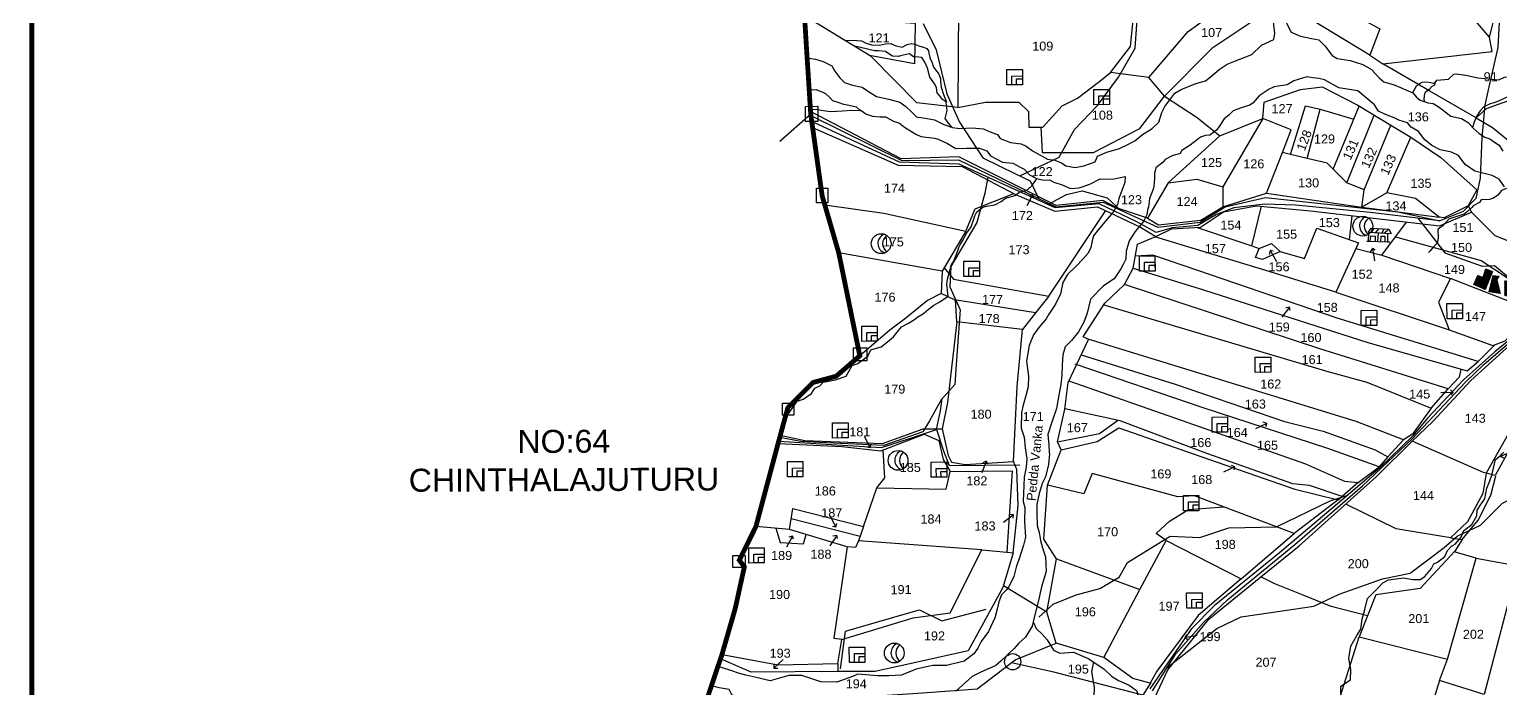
# Model space of a CAD drawing. Header units: inches. Extents: x 208632 to 221797, y 1591440 to 1598854.
# Drawn here: x 208632 to 211073, y 1594556 to 1595650 of the extents above; entities that cross this region are included whole.
import ezdxf

# ---------------------------------------------------------------- set-up
doc = ezdxf.new("R2010")
doc.units = ezdxf.units.IN
doc.header["$LTSCALE"] = 15
doc.header["$MEASUREMENT"] = 0
doc.linetypes.add('HIDDEN2', pattern=[0.1875, 0.125, -0.0625])
for name, color, linetype in [('BOUNDRY STONES', 240, 'Continuous'), ('DIMENSION', 1, 'Continuous'), ('PAPER SIZE', 5, 'Continuous'), ('PLOTS', 7, 'Continuous'), ('PLOTS NO', 7, 'Continuous'), ('ROADS', 1, 'Continuous'), ('STREAMS', 4, 'Continuous'), ('VILLAGE', 7, 'Continuous'), ('VILLAGE BOUNDRY', 5, 'Continuous'), ('wells', 7, 'Continuous')]:
    doc.layers.add(name, color=color, linetype=linetype)
doc.styles.get("Standard").update_dxf_attribs({"font": 'arial.ttf'})

# ---------------------------------------------------------------- blocks, each defined once
blk = doc.blocks.new('GGGGGFDGG')
at = {"layer": 'PLOTS NO', "color": 0}
for points in [[(17673.9, 8953.1), (17670.6, 8947.5), (17677, 8943.1)], [(17670.6, 8947.5), (17695.6, 8952)]]:
    blk.add_lwpolyline(points, dxfattribs=at)

msp = doc.modelspace()

# ---------------------------------------------------------------- hatches: boundary and pattern name
at = {"layer": 'VILLAGE'}
h = msp.add_hatch(dxfattribs=at)
h.set_pattern_fill('ANSI31', color=30, scale=8.170786, angle=0.2399)
h.set_pattern_definition([(45.239895, (173772.8955, 1588738.1213), (-0.725219784, 0.719172144), [])])
h.paths.add_polyline_path([(211079.2, 1595233.1), (211090.5, 1595232.1), (211096.8, 1595224.1), (211096, 1595215.3), (211085, 1595207), (211079.3, 1595208)])
h.paths.add_polyline_path([(211060.2, 1595241.4), (211069.8, 1595240.3), (211066.3, 1595233.8), (211072.1, 1595212), (211053.8, 1595214.6)])
h.paths.add_polyline_path([(211047.9, 1595252.5), (211059, 1595248.3), (211047.1, 1595218.2), (211027.9, 1595226.6), (211035, 1595241.8), (211043.5, 1595238.2)])

# ---------------------------------------------------------------- linework, layer by layer
at = {"layer": 'BOUNDRY STONES'}
for points in [[(209919.5, 1595522.4), (209940.2, 1595522.5), (209940.3, 1595497.1), (209919.6, 1595497)], [(209938, 1595386.5), (209956.5, 1595386.5), (209956.6, 1595362.3), (209938.1, 1595362.2)], [(209999, 1595121.6), (210021.4, 1595121.7), (210021.5, 1595100.2), (209999.1, 1595100.1)], [(209881.4, 1595029.9), (209900, 1595030), (209900.1, 1595010), (209881.5, 1595009.9)], [(209799.1, 1594777.1), (209819.4, 1594777.2), (209819.4, 1594757.2), (209799.2, 1594757.2)]]:
    msp.add_lwpolyline(points, close=True, dxfattribs=at)
msp.add_lwpolyline([(209928.3, 1595509.4), (209877.2, 1595464.1)], dxfattribs=at)
msp.add_circle((210263.2, 1594600.6), 13.5, dxfattribs=at)
at = {"layer": 'PAPER SIZE', "color": 5, "const_width": 8}
msp.add_lwpolyline([(208636.3, 1591444.1), (214757.7, 1591444.1), (214757.7, 1598405.7), (208636.3, 1598405.7)], close=True, dxfattribs=at)
at = {"layer": 'PLOTS'}
for points in [[(210855.7, 1595607.2), (210737.9, 1595678.5), (210736.9, 1595756.3), (210811.1, 1595789.9), (210840.7, 1595733.4)], [(210488.9, 1595570.2), (210425.3, 1595578.6), (210458.8, 1595621.7), (210463.5, 1595671.2), (210330.7, 1595739.2), (210207.5, 1595755.9), (210173.6, 1595689.2), (210172.1, 1595520.5), (210104.3, 1595528.4), (210028.7, 1595605), (209918, 1595672.6), (210101.5, 1595660.2), (210100.4, 1595592.7), (210025.7, 1595606.8)], [(211054.3, 1595637.2), (210964.2, 1595743.1), (210882.1, 1595750), (210840.7, 1595733.4), (210823.8, 1595677.6), (210872.1, 1595651.1), (210855.7, 1595607.2), (210877, 1595592.8)], [(210683.1, 1595678.3), (210593.6, 1595618.3), (210515, 1595539.3), (210488.9, 1595570.2), (210554.1, 1595646.9), (210643.4, 1595711.1)], [(211244.1, 1595532.9), (211178.5, 1595538.5), (211180.5, 1595566), (211094.5, 1595535.1), (211048.6, 1595518.5), (211031.8, 1595503.3), (210955.1, 1595547.7), (210877, 1595592.8), (211058.8, 1595613.6), (211054.3, 1595637.2), (211072.9, 1595711.5)], [(210172.1, 1595520.5), (210217.9, 1595529.2), (210273.5, 1595529.1), (210289.3, 1595513.9), (210289.9, 1595487.6), (210313.4, 1595488.1), (210345.4, 1595523), (210370.8, 1595536), (210407.6, 1595564), (210425.3, 1595578.6)], [(210310.2, 1595488.1), (210312.3, 1595445.7), (210397.1, 1595445.9), (210474.1, 1595485.7), (210515, 1595539.3), (210569.2, 1595503.9), (210607.1, 1595473.4), (210678, 1595502.5), (210680.2, 1595529.3), (210740.6, 1595550.3), (210776.7, 1595555), (210835.8, 1595524.2), (210893.2, 1595489.6), (210923.6, 1595471.3), (210973.6, 1595437.5), (211033.2, 1595384.1), (211018.5, 1595357.1), (210979.2, 1595337.2), (210970.6, 1595338.3), (210931.6, 1595369.2), (210883.6, 1595379.1), (210923.6, 1595471.3)], [(210794.8, 1595418.1), (210785, 1595428), (210751.5, 1595436.1), (210724, 1595442.7), (210749, 1595523.2), (210773.3, 1595517.9), (210829, 1595500.9)], [(210817.3, 1595395.5), (210794.8, 1595418.1), (210838, 1595522.8)], [(211031.8, 1595503.3), (211059.2, 1595487.5), (211163.3, 1595402.6), (211170.6, 1595446.2), (211175.5, 1595488.6), (211178.5, 1595538.5)], [(210486.7, 1595336.9), (210437.1, 1595353.5), (210412.6, 1595366.4), (210335.2, 1595358), (210173.9, 1595438.8), (210078.2, 1595435.1), (209928, 1595514)], [(210724, 1595442.7), (210710.9, 1595445.9), (210725.4, 1595483.5), (210678, 1595502.5), (210611.7, 1595388.9), (210611.6, 1595355.7), (210684.2, 1595378.3), (210710.9, 1595445.9)], [(210751.5, 1595436.1), (210773.3, 1595517.9)], [(210846.5, 1595384), (210817.3, 1595395.5), (210862.8, 1595507.9)], [(209931.4, 1595487.3), (210073.5, 1595425), (210179.6, 1595422.3), (210268.1, 1595376), (210333, 1595348.6), (210404.1, 1595355.7), (210475.4, 1595322), (210500.6, 1595306.5), (210526.7, 1595319), (210574.8, 1595321.7), (210612.7, 1595347.2), (210667.8, 1595357.3), (210757.5, 1595348.9), (210971, 1595323.9), (211024.3, 1595346.9), (211019.1, 1595357.4)], [(210607.1, 1595473.4), (210521.1, 1595395.6), (210568.6, 1595401.4), (210611.7, 1595388.9)], [(210883.6, 1595379.1), (210842.6, 1595355.2), (210846.5, 1595384), (210890.4, 1595491.3)], [(209951.5, 1595359), (210049.5, 1595345.1), (210185.7, 1595315.1), (210201.3, 1595352.3), (210265.2, 1595377.5)], [(210521.1, 1595395.6), (210486.7, 1595336.9), (210505.4, 1595325.9), (210575.6, 1595333.3), (210611.6, 1595355.7)], [(210684.2, 1595378.3), (210842.6, 1595355.2), (210970.6, 1595338.3)], [(210569, 1595321.4), (210660.1, 1595290.7), (210676, 1595356.5)], [(210149.6, 1595254.6), (210165.3, 1595235.6), (210323.2, 1595207.5), (210417.6, 1595349.3)], [(210821.7, 1595301), (210826.4, 1595340.9)], [(210832.2, 1595286.3), (210875.3, 1595275.3), (210916.7, 1595330.3)], [(211126, 1595182.9), (211157.6, 1595211), (211169.3, 1595270.9), (211142.8, 1595276.1), (211063.3, 1595307.7), (211024.3, 1595346.9)], [(210185.7, 1595315.1), (210146.1, 1595248.7), (209974.7, 1595279.4)], [(210320.1, 1594683), (210336, 1594771.4), (210314.9, 1594803.9), (210321.2, 1594893.7), (210343.7, 1594952.2), (210337.8, 1594965.6), (210349.8, 1595019.6), (210355.2, 1595064.1), (210388.9, 1595135.7), (210380.2, 1595139.8), (210416.3, 1595195.7), (210448.8, 1595226.6), (210463.2, 1595253.7), (210470.3, 1595293.6), (210500.6, 1595306.5)], [(210706.7, 1595281.6), (210747.2, 1595269.8), (210768, 1595320.2), (210836.6, 1595295.8), (210799.1, 1595214.2), (210682.9, 1595249.8), (210499.3, 1595305.9)], [(210898.1, 1595305.6), (211040.4, 1595266.3), (211105.2, 1595224.1), (211101.8, 1595212.2), (211122.7, 1595206.2), (211114.8, 1595187.8)], [(210660.1, 1595290.7), (210672.3, 1595286.6), (210692.4, 1595294.9), (210706.7, 1595281.6), (210677.7, 1595268.1), (210666, 1595271.8), (210672.3, 1595286.6)], [(210375, 1594376.5), (210607.2, 1594328.3), (210653.3, 1594465.8), (210498.7, 1594540.3), (210520.4, 1594586.9), (210588.8, 1594671.5), (210675, 1594741.4), (210738.5, 1594792.8), (210866.2, 1594907.6), (210925.8, 1594966.6), (210960.3, 1594999.1), (211023, 1595067.4), (211082.4, 1595121.3), (211104.8, 1595134.6), (211121.1, 1595146.7), (211164.5, 1595196.4), (211195, 1595218.7), (211200.2, 1595240.9), (211229.3, 1595259.8)], [(210463.2, 1595253.7), (210579.8, 1595218), (210852.6, 1595130.6), (211017, 1595083.5), (211035.3, 1595098.7)], [(211062.8, 1595126.6), (211035.3, 1595098.7), (210801.7, 1595170.7), (210570.2, 1595249.8), (210495.7, 1595275.2), (210466.8, 1595273.7)], [(210875.3, 1595275.3), (210989.6, 1595236.8), (210969.7, 1595197.4), (210987.4, 1595151.3), (211059.7, 1595125.4), (211080, 1595133), (211126, 1595182.9), (211112.6, 1595188.7), (210989.6, 1595236.8)], [(210146.1, 1595248.7), (210144.8, 1595212), (210121.7, 1595200.4), (210086.2, 1595170.7), (210059.4, 1595150.8), (210009.7, 1595108.5)], [(210323.2, 1595207.5), (210301.2, 1595179.5), (210166.6, 1595201.4), (210144.8, 1595212)], [(211006.8, 1595086.4), (211004, 1595072.7), (210985.4, 1595053.4), (210772.8, 1595120), (210448.8, 1595226.6)], [(210799.1, 1595214.2), (210987.4, 1595151.3)], [(210301.2, 1595179.5), (210279.6, 1595152.2), (210170.5, 1595164.6), (210168.4, 1595201.1)], [(210414.5, 1595192.8), (210786.2, 1595082.3), (210850.8, 1595064.8), (210957.4, 1595021.3), (210985.4, 1595053.4)], [(210170.5, 1595164.6), (210155.3, 1595030.6), (210146.2, 1594987.1), (210156.2, 1594943), (210162, 1594932.1), (210184.5, 1594928.1), (210264.4, 1594932.9), (210270.9, 1595057.5), (210279.6, 1595152.2)], [(210957.4, 1595021.3), (210926.4, 1594978.3), (210911.3, 1594968.9), (210833.2, 1594999.1), (210556, 1595084.4), (210388.4, 1595136)], [(210376.8, 1595109.9), (210532.5, 1595061.5), (210714, 1594999.5), (210778.3, 1594983.3), (210864.7, 1594952.3), (210885.6, 1594940.5), (210911.3, 1594968.9)], [(211132.9, 1595106.9), (211132.4, 1595086.7), (211105.1, 1595028.9), (211097.5, 1594999.8), (211048.4, 1594913.5), (211042.9, 1594879.9), (211017.6, 1594832.7), (210989.7, 1594806.5), (210899.6, 1594821), (210815.7, 1594862.2)], [(210885.6, 1594940.5), (210871, 1594924.3), (210785.9, 1594954.5), (210577.5, 1595022.8), (210366.7, 1595094.3)], [(210356.4, 1595066.6), (210542.8, 1595001.4), (210748.9, 1594929.3), (210813.6, 1594900.4), (210836.4, 1594897.9), (210871, 1594924.3)], [(211125.7, 1595041.8), (211104.2, 1594984.3), (211063.4, 1594909.6), (211044.3, 1594914.5), (210925.8, 1594966.6)], [(211031.9, 1594772.6), (211101, 1594759.8), (211146.6, 1594754), (211171.6, 1594896.8), (211198, 1595034.5)], [(210836.4, 1594897.9), (210809.8, 1594874.6), (210755.7, 1594893.3), (210728.2, 1594895.9), (210585.5, 1594946.2), (210441.5, 1595000.2), (210350, 1595020.5)], [(209877.8, 1594976.4), (209918.6, 1594968), (210047.5, 1594963), (210115, 1594987.2), (210146.2, 1594987.1)], [(210337.8, 1594965.6), (210407.1, 1594979.2), (210437.2, 1595001.1)], [(210343.7, 1594952.2), (210403.3, 1594966), (210439.6, 1594989), (210577.2, 1594940.9), (210731, 1594887.1), (210803, 1594869.1), (210809.8, 1594874.6)], [(209874.1, 1594962.8), (209979.9, 1594958.1), (210044.7, 1594950.4), (210116.5, 1594978.3), (210140.7, 1594967.7), (210148, 1594936.1), (210159.6, 1594916.6), (210262.4, 1594917.6), (210253.5, 1594782.3), (210264.2, 1594781.6), (210272.4, 1594860), (210270.2, 1594919.5), (210264.4, 1594932.9)], [(210015.9, 1594825), (210037.8, 1594889.5), (210051.2, 1594906), (210048.3, 1594951.8)], [(210037.8, 1594889.5), (210152.8, 1594887.2), (210159.6, 1594916.6)], [(210803, 1594869.1), (210730.2, 1594813.2), (210564.9, 1594876.2), (210537.2, 1594874.4), (210395.1, 1594913.2), (210381, 1594879.3), (210321.2, 1594893.7)], [(210989.7, 1594806.5), (211008.7, 1594803.5), (211035.4, 1594835.5), (211056.6, 1594877), (211064.8, 1594909.3)], [(209892.8, 1594820.2), (209898.4, 1594855), (210015.9, 1594825), (210007.7, 1594801.5)], [(210010.1, 1594808.3), (209895.6, 1594837.6)], [(210336, 1594771.4), (210473.9, 1594720.3), (210518.1, 1594801.7), (210501.4, 1594813.4), (210523.6, 1594834.1), (210555.1, 1594853.2), (210612.8, 1594857.9)], [(209988.5, 1594791.4), (209892.8, 1594820.2), (209837.3, 1594824.9)], [(209870.4, 1594822.1), (209877.6, 1594798.6), (209916.2, 1594796.4), (209920.8, 1594811.8)], [(210518.1, 1594801.7), (210642.3, 1594738), (210730.2, 1594813.2)], [(210212.3, 1594786.6), (210007.7, 1594801.5), (210002.3, 1594790.3), (209988.5, 1594791.4), (209966.7, 1594639.8), (209980.2, 1594637.8)], [(211008.7, 1594803.5), (210996.7, 1594784.4), (210938.9, 1594722.2), (210865.5, 1594711.7), (210851.7, 1594676.9), (210791.6, 1594692.5), (210745.1, 1594711.2), (210698, 1594730.1), (210675, 1594741.4)], [(210264.2, 1594781.6), (210247.1, 1594723.6), (210189.4, 1594618.5), (210092.9, 1594597.4), (210034.4, 1594584.6), (209973.8, 1594584.3), (209829.6, 1594583.4), (209778.6, 1594605.4)], [(209973.1, 1594597.7), (209979.8, 1594637.7), (210098.2, 1594673.3), (210159.5, 1594682), (210212.3, 1594786.6), (210253.5, 1594782.3)], [(210851.7, 1594676.9), (210838, 1594642.1), (210984.5, 1594605), (211031.9, 1594772.6), (210995.7, 1594782.9)], [(211101, 1594759.8), (211045.1, 1594546.3), (210971.3, 1594569.3), (210984.5, 1594605)], [(209754.5, 1594533.8), (209950, 1594510.8), (210021.4, 1594542.8), (210105.9, 1594548.7), (210204.6, 1594555.7), (210267.4, 1594603.5), (210335.4, 1594631.7), (210320.1, 1594683), (210248.1, 1594726.8)], [(210642.3, 1594738), (210571, 1594677.1), (210502.2, 1594584.8), (210491.5, 1594564.8), (210462.4, 1594572.6), (210414.5, 1594607.8), (210335.4, 1594631.7)], [(210414.5, 1594607.8), (210473.9, 1594720.3)], [(210971.3, 1594569.3), (210936.5, 1594457.4), (210862.5, 1594474.5), (210785.1, 1594474.4), (210838, 1594642.1)], [(209781.1, 1594612.8), (209874.4, 1594595.6), (209973.1, 1594597.7), (209973.2, 1594584.2)], [(210492.3, 1594566.3), (210479.2, 1594545), (210331.5, 1594583.1), (210261.1, 1594598.6)]]:
    msp.add_lwpolyline(points, dxfattribs=at)
at = {"layer": 'ROADS', "color": 1}
for points in [[(210275.2, 1595407.2), (210340.4, 1595437.9), (210366, 1595483.8), (210403.7, 1595523.8), (210438.8, 1595570.9), (210466.2, 1595618.7), (210470.6, 1595681.9), (210470.3, 1595761), (210441.9, 1595808.5), (210417, 1595826.1), (210356.9, 1595898.3), (210305, 1595960.8), (210261.3, 1596013.3), (210206.7, 1596102.5), (210144.1, 1596159.5)], [(211071.2, 1595683.1), (211068.2, 1595619.8), (211053.1, 1595554.7), (211046.2, 1595524.6), (211041.6, 1595470.8), (211038.7, 1595403), (211031.7, 1595369.3), (211010.7, 1595347.7), (210971.9, 1595332.2), (210856.2, 1595346.1), (210732.6, 1595358.4), (210681.7, 1595360), (210630.3, 1595354.1), (210601.4, 1595342.9), (210570.5, 1595324.7), (210528, 1595320.8), (210501, 1595313.2), (210469, 1595331), (210406.6, 1595360.6), (210333.6, 1595354), (210219, 1595406), (210174.4, 1595426.3), (210075.3, 1595429.5), (209926, 1595498.9)], [(210115, 1595660.1), (210136.4, 1595616.1), (210154.3, 1595542.9), (210175.1, 1595496.3), (210213.6, 1595436.7), (210269.1, 1595410.1), (210292.3, 1595399), (210306.7, 1595369.1)], [(209928.6, 1595507.1), (210079.6, 1595432.5), (210173.4, 1595433.9), (210304.1, 1595370.4), (210334.7, 1595355.5), (210413.1, 1595363.5), (210504, 1595321.9), (210574.1, 1595330.1), (210615.8, 1595355.5), (210682.7, 1595371.3), (210901.9, 1595347.3), (210971.9, 1595332.2)], [(210221.9, 1595404.8), (210217.3, 1595378.5), (210203.7, 1595329.9), (210160.8, 1595256.5), (210159, 1595222.9), (210175.9, 1595184.8), (210169.7, 1595094), (210167.4, 1595061), (210144.4, 1595035.1), (210125.3, 1595000.7), (210114.2, 1594982.4), (210049.8, 1594959.6), (209953.9, 1594964.1), (209911.9, 1594966.1), (209876.9, 1594973)], [(210323.9, 1595360.7), (210352.5, 1595376.2), (210378.5, 1595382.2), (210420.1, 1595370.7), (210441.4, 1595350.6)], [(210936.1, 1595336.5), (210979.9, 1595279.1), (211041.8, 1595257.2), (211062.3, 1595258.4)], [(211062.3, 1595258.4), (211145.1, 1595189.9)], [(210495.4, 1594552.5), (210533.6, 1594614), (210580, 1594666), (210620.2, 1594703.7), (210731.2, 1594795.3), (210843.3, 1594892.4), (210926.1, 1594970.3), (211014.2, 1595064.4), (211044.6, 1595094.1), (211126.9, 1595164.7)], [(211100.7, 1595145.5), (211063.2, 1595114.8), (211011, 1595068.6), (210952, 1595005.5), (210926.5, 1594974.8), (210872.8, 1594923.1), (210809.2, 1594869), (210705.7, 1594781.4), (210597.6, 1594693.3), (210559.4, 1594654.5), (210490.6, 1594555.6)], [(210519, 1594590.5), (210555.5, 1594619.3), (210601.9, 1594656), (210642, 1594675.4), (210714.2, 1594685.7), (210762.9, 1594692.7), (210804.9, 1594713), (210876.5, 1594738.4), (210922.4, 1594747.8), (210979.1, 1594790.3), (211000.5, 1594809), (211039, 1594827.1), (211075.5, 1594863.9), (211105.3, 1594879), (211138, 1594895.5), (211165.5, 1594894.1), (211175.4, 1594946.8), (211193.4, 1595041.9), (211194, 1595094.4), (211186.6, 1595098.9), (211154.8, 1595107.4), (211144.3, 1595109.7)], [(209875.2, 1594966.9), (209980.6, 1594960.2), (210045.6, 1594956), (210092.1, 1594971.2), (210137, 1594985.9), (210143.6, 1595017.1), (210146.4, 1595037.4)], [(210137, 1594985.9), (210148.6, 1594950.4), (210157.8, 1594926.4), (210275.2, 1594927.6)], [(210306.9, 1594674.6), (210330.4, 1594695.9), (210368.5, 1594711.9), (210407.9, 1594722.2), (210439.8, 1594741.2), (210453.5, 1594765.2), (210524.5, 1594808.9), (210573.9, 1594806.9), (210621.7, 1594822.6), (210700.8, 1594824.4), (210790.1, 1594867.8), (210818.9, 1594877.3)], [(209977.9, 1594588.6), (209985.7, 1594651.6), (210079.3, 1594678.3), (210108.6, 1594686.6), (210145.7, 1594668.5), (210219.5, 1594688)]]:
    msp.add_lwpolyline(points, dxfattribs=at)
at = {"layer": 'STREAMS'}
for points in [[(209920.9, 1595602.9), (209936.3, 1595600.8), (209948.8, 1595596.6), (209963.2, 1595589.4), (209968.3, 1595580.6), (209976.3, 1595569.8), (209984.5, 1595561.9), (209997.6, 1595557.5), (210013.7, 1595554.3), (210022.2, 1595548.3), (210037.2, 1595538.9), (210057.6, 1595534.5), (210076.2, 1595529.3), (210086.2, 1595522.3), (210096.4, 1595512.2), (210103.5, 1595505.1), (210121.2, 1595502.3), (210133.6, 1595500), (210149.1, 1595492.1), (210163.7, 1595487.3), (210175.6, 1595485.4), (210195.5, 1595486.6), (210214.8, 1595484.9), (210224.3, 1595480.5), (210237.8, 1595475.9), (210242.7, 1595468.9), (210259.6, 1595462.3), (210277.1, 1595460.2), (210285.5, 1595456.2), (210295.9, 1595448.5), (210307.4, 1595442.6), (210321.2, 1595434.9), (210332.9, 1595433), (210344.4, 1595428.6), (210351.3, 1595423.6), (210367, 1595420.8), (210381.5, 1595423.7), (210399.9, 1595430.1), (210403.8, 1595439.7), (210419.3, 1595446.6), (210440.2, 1595452.4), (210455.5, 1595459.8), (210465.8, 1595465.1), (210478.4, 1595475.8), (210494.5, 1595485.6), (210505.7, 1595496), (210510.5, 1595512.4), (210515.8, 1595522.1), (210532.3, 1595544.2), (210542.7, 1595550.2), (210567, 1595560.5), (210583.3, 1595564.8), (210591.1, 1595570.8), (210605.6, 1595583.4), (210618.8, 1595592.3), (210630.3, 1595597), (210660.1, 1595608.2), (210676, 1595624.2), (210696.7, 1595633.1), (210698.2, 1595644), (210694.5, 1595671.7)], [(210716.8, 1595661.3), (210725.1, 1595645.8), (210740.4, 1595639), (210758.9, 1595634.8), (210771.3, 1595632.7), (210780.9, 1595622.9), (210793, 1595607), (210801.5, 1595601.7), (210823.1, 1595598.7), (210844, 1595592), (210858.2, 1595583.6), (210871, 1595569.5), (210879.1, 1595563.2), (210896.1, 1595557.9), (210906.3, 1595553.5), (210919.2, 1595548), (210927, 1595544.7), (210933, 1595537.9), (210939.2, 1595532.4), (210952.3, 1595528.4), (210960.8, 1595527.4), (210969.2, 1595522.1), (210977.9, 1595515.7), (210990.1, 1595506), (211007.6, 1595502.1), (211018.8, 1595495.5), (211027, 1595486.2), (211037.2, 1595477.6), (211046.2, 1595471.1), (211054.7, 1595468.3), (211060.7, 1595464.3), (211070, 1595457.9), (211076, 1595448.2)], [(209985.3, 1595631.5), (209997, 1595632.1), (210012.3, 1595631.2), (210020, 1595627), (210029.1, 1595624.4), (210042.1, 1595624.1), (210052.1, 1595625.9), (210061.8, 1595626.6)], [(210061.8, 1595626.6), (210063, 1595625.5), (210070, 1595622.8), (210080.2, 1595620.9), (210088.1, 1595625), (210095.6, 1595626.6), (210100.8, 1595625.5), (210109.1, 1595622.4), (210115.1, 1595620.8), (210120.6, 1595618.5), (210123.4, 1595614.8), (210124.3, 1595610.8), (210126.6, 1595601), (210129.2, 1595596.2), (210131.7, 1595587.6), (210137.2, 1595580.4), (210140.8, 1595575.9), (210143.7, 1595568.6), (210143.7, 1595563.8), (210144.7, 1595554.5), (210148.3, 1595542.2), (210151.7, 1595533.9), (210153.2, 1595529.1), (210146.9, 1595533.6), (210141.6, 1595540.5), (210138.2, 1595545), (210136.8, 1595553.4), (210134.4, 1595559.4), (210126, 1595571), (210121.9, 1595585.6), (210117.3, 1595595.5), (210112.5, 1595603.3), (210107.5, 1595604.3), (210098.5, 1595604.6), (210092, 1595609.3), (210077.2, 1595606.5), (210073.8, 1595605.4), (210064, 1595605.7), (210056.1, 1595610.8), (210052.1, 1595613.4), (210040.8, 1595614.5), (210034, 1595614.4), (210022.5, 1595617.4), (209999.1, 1595622.8)], [(211079.2, 1595388.9), (211070.1, 1595401.3), (211058.5, 1595407.6), (211029.7, 1595414.7), (211013.6, 1595425.8), (211002.5, 1595441), (210990.9, 1595446.4), (210972.3, 1595450.4), (210958.4, 1595457.4), (210947.1, 1595466.8), (210936.6, 1595480.6), (210924.1, 1595487.8), (210918.1, 1595494.8), (210903.6, 1595499.3), (210895.9, 1595503.6), (210881.8, 1595508.7), (210870, 1595514.5), (210863.2, 1595524.7), (210835.6, 1595548.3), (210804, 1595553.1), (210780.2, 1595566.2), (210771.1, 1595568.6), (210760.9, 1595569.9), (210751.3, 1595571.2), (210729.4, 1595565), (210718.3, 1595558.2), (210696.8, 1595554.9), (210688.9, 1595550.8), (210672.1, 1595539.6), (210662, 1595528), (210656.8, 1595524.4), (210642.1, 1595520), (210629.2, 1595515.2), (210621.6, 1595507.7), (210614.1, 1595501.6), (210605.6, 1595488.8), (210601.2, 1595482.9), (210596.2, 1595479.2), (210590, 1595474.8), (210583.1, 1595474), (210574.6, 1595471.3), (210557.4, 1595458.1), (210544.1, 1595449), (210541, 1595444.1), (210527.9, 1595440.4), (210516.4, 1595434), (210512.6, 1595430), (210500.7, 1595420.2), (210499.9, 1595417), (210498.5, 1595411.6), (210498.5, 1595402.2), (210497.3, 1595390.1), (210496.3, 1595384.8), (210493.5, 1595377.7), (210490.3, 1595369.6), (210488.8, 1595355.1), (210487.7, 1595353.5), (210485.7, 1595342.6), (210480.5, 1595331.4), (210466.6, 1595314.9), (210456.7, 1595299.4), (210451.5, 1595282.3), (210450.9, 1595268.5), (210446.8, 1595261.2), (210442.5, 1595253), (210431.6, 1595236.4), (210413.9, 1595224.7), (210392.2, 1595202.3), (210386.8, 1595179.3), (210381.4, 1595164.4), (210372.6, 1595148), (210360.9, 1595133.9), (210350.3, 1595123.4), (210346.5, 1595110.2), (210345.2, 1595093.6), (210344.8, 1595076.3), (210343.3, 1595060.8), (210339.9, 1595043), (210336.1, 1595020.7), (210328.5, 1594999.9), (210321.3, 1594977.7), (210322.7, 1594966.1), (210323.2, 1594960.9), (210323.9, 1594947.5), (210324.1, 1594945.9), (210322.4, 1594927.9), (210317.5, 1594907.6), (210312.3, 1594896.7), (210307.4, 1594879.8), (210303.5, 1594861.6), (210303.5, 1594847), (210303.6, 1594826.6), (210307.3, 1594815), (210309.5, 1594801.9), (210312.5, 1594789.9), (210317.7, 1594774.6), (210318.9, 1594750.2), (210311.3, 1594724.7), (210305.9, 1594702.1), (210299.5, 1594676.2), (210295.6, 1594659.8), (210284.3, 1594641.4), (210273.4, 1594631.5), (210265.5, 1594622.7), (210244.4, 1594602.3), (210235.3, 1594594.6), (210209.5, 1594582.8), (210196.1, 1594576.2), (210168.8, 1594551.7)], [(210962.6, 1595559.8), (210967, 1595566.1), (210986.3, 1595567.6), (210995.1, 1595575.6), (211000.1, 1595576.5), (211017.5, 1595573.5), (211034.6, 1595569.7), (211069.6, 1595566.6), (211079.2, 1595571), (211090, 1595571.9), (211112.6, 1595572), (211131.6, 1595572.3), (211139.6, 1595574.8), (211160.8, 1595576), (211172.4, 1595581.6), (211182.3, 1595584.1)], [(210926.6, 1595544.2), (210933.2, 1595556.6), (210938.9, 1595561), (210942.5, 1595562.7), (210950.2, 1595563.3), (210956.8, 1595561.9), (210963.5, 1595560.3), (210962.9, 1595557.8), (210958.5, 1595555.1), (210954.1, 1595550.4), (210947.3, 1595545.6), (210946.2, 1595543.4), (210945.1, 1595534.9), (210945.9, 1595530.8)], [(211085.7, 1595538.5), (211072.2, 1595532.9), (211066.4, 1595529.9), (211059.6, 1595527.9), (211055.4, 1595526.5), (211045, 1595521.5), (211038.7, 1595514.9), (211032.4, 1595505.5), (211028.5, 1595496.4), (211025.8, 1595487.3)], [(211082.5, 1595386.3), (211075.1, 1595383.2), (211074.2, 1595382.5), (211067.8, 1595374.9), (211060.8, 1595370.1), (211054.2, 1595367.6), (211040.1, 1595367), (211037.3, 1595362.6), (211027.2, 1595357.2), (211025.1, 1595354.5), (211017.5, 1595348.1), (211012, 1595343.7), (211003.2, 1595340.6), (210986.6, 1595335.2), (210976.4, 1595323.7), (210973.2, 1595321.7), (210968.8, 1595318.7), (210968.5, 1595318.2), (210968.9, 1595303.5), (210967.5, 1595295.3), (210960.6, 1595288.8), (210955.9, 1595282.5), (210952.9, 1595279.7)]]:
    msp.add_lwpolyline(points, dxfattribs=at)
at = {"layer": 'STREAMS', "color": 4}
for points in [[(209926.8, 1595516.6), (209937.9, 1595517.6), (209945.4, 1595516.1), (209953, 1595514.7), (209961.5, 1595513.9), (209980.4, 1595514.8), (209996.4, 1595515.8), (210010.4, 1595515.5), (210004.2, 1595521), (209991.7, 1595523.6), (209983.3, 1595525.3), (209973.6, 1595528.8), (209964.9, 1595531.6), (209959.6, 1595537.7), (209953.5, 1595542.9), (209949.1, 1595545.5), (209937.1, 1595549.6), (209926.4, 1595549.5)], [(210162.1, 1595487.7), (210156.6, 1595494.4), (210151.1, 1595502.5), (210154.7, 1595515.5), (210153, 1595528.6)], [(210010.4, 1595516.4), (210015.6, 1595512.9), (210020.9, 1595509.5), (210030.5, 1595506), (210043.3, 1595504.9), (210052.3, 1595504.9), (210065.5, 1595497.7), (210075.7, 1595494.6), (210083.6, 1595487.6), (210102.5, 1595476.3), (210111, 1595472.6), (210133.4, 1595469.8), (210139.8, 1595468.1), (210155.3, 1595460.6), (210168.7, 1595452.2), (210186.5, 1595453.1), (210208.3, 1595453.2), (210220.6, 1595448.3), (210226.2, 1595440.2), (210246.3, 1595429.8), (210263.7, 1595428.3), (210275.6, 1595421.7), (210282.3, 1595418.2), (210291.4, 1595408.9), (210302.5, 1595402.6), (210315.3, 1595400), (210324.1, 1595400.6), (210331.3, 1595396.3), (210345.6, 1595392.3), (210359.3, 1595386.2), (210373.6, 1595387.2), (210391.3, 1595393.3), (210408.2, 1595402.1), (210428.9, 1595401.7), (210450.1, 1595405.8), (210449.3, 1595395.9), (210439.5, 1595369.4), (210436.9, 1595359.5), (210430, 1595346.9), (210416.9, 1595331.2), (210405.1, 1595317.2), (210397.2, 1595307.5), (210395.2, 1595299.4), (210392.9, 1595288.2), (210388.3, 1595278.9), (210379.6, 1595268.6), (210368.6, 1595256.9), (210354.4, 1595243.5), (210346.3, 1595229.8), (210342.3, 1595211.4), (210334.5, 1595194), (210323.2, 1595177.6), (210318.6, 1595169.9), (210306.7, 1595155.6), (210298, 1595143), (210290.5, 1595125.5), (210286, 1595099.3), (210289.3, 1595074.6), (210288.8, 1595056.9), (210285.6, 1595043.9), (210280.4, 1595026.4), (210277.9, 1595014.5), (210277.4, 1594988.3), (210282.4, 1594973.2), (210284.2, 1594955.7), (210286.6, 1594937.3), (210285.5, 1594923.6), (210282.4, 1594906.7), (210280.5, 1594866.8), (210283.5, 1594856.4), (210283, 1594832.8), (210284.6, 1594807.4), (210281.1, 1594794.3), (210273.9, 1594771.5), (210269.6, 1594759.9), (210265.3, 1594742.1), (210256.6, 1594725), (210252.9, 1594719.7), (210244.7, 1594711.9), (210240.4, 1594699.9), (210238.1, 1594690), (210233.8, 1594673.4), (210229.8, 1594665.2), (210223.2, 1594650.7), (210211, 1594634.3), (210205.5, 1594623.2), (210198.6, 1594613.9), (210182.6, 1594601.6), (210153.5, 1594594.5), (210130.8, 1594594.1), (210120.3, 1594592.3), (210103.2, 1594588.5), (210078.8, 1594578.2), (210057.8, 1594577.2), (210039.2, 1594577.1), (210006.2, 1594580.1), (209997.4, 1594576), (209971.3, 1594566.9), (209945.1, 1594567), (209931.6, 1594571.6), (209913.3, 1594577.7), (209891.7, 1594577.6), (209860.9, 1594569), (209835.5, 1594575), (209820.7, 1594578.5), (209810.2, 1594581), (209793.9, 1594586.8), (209773, 1594593.4)], [(209887.7, 1595012.5), (209892.3, 1595013.7), (209905.9, 1595033.1), (209915.9, 1595036.5), (209929.6, 1595045.8), (209935.1, 1595054.5), (209943.2, 1595058.7), (209949, 1595064.8), (209969.4, 1595068.3), (209987.1, 1595074.6), (209991.9, 1595083.2), (209996.9, 1595092.1), (210006.5, 1595095.5), (210023, 1595107.8), (210027.8, 1595118.5), (210045, 1595123.4), (210058.4, 1595133.7), (210065.8, 1595140.1), (210071.6, 1595147.8), (210079, 1595156.3), (210090.7, 1595162.5), (210100.5, 1595168.4), (210106.1, 1595172.8), (210115.1, 1595178.7), (210123.3, 1595185), (210132.7, 1595192.2), (210142.2, 1595197.7), (210156.4, 1595207.6), (210154.3, 1595227.4), (210155.1, 1595235.3), (210159.3, 1595251.8), (210161.3, 1595258.1), (210165.5, 1595265.3), (210167.7, 1595271.4), (210172.7, 1595284.1), (210173.7, 1595288.2), (210176.7, 1595293.4), (210181.3, 1595301.1), (210184.5, 1595307.4), (210187.1, 1595312.2), (210190.3, 1595316.7), (210194.3, 1595322.6), (210195.7, 1595326), (210198.1, 1595333.7), (210200.5, 1595340.7), (210203.9, 1595347.4), (210214, 1595354.8), (210220, 1595356.7), (210233.9, 1595358.9), (210244, 1595364.6), (210251.1, 1595370.1), (210267.4, 1595374.2), (210268.2, 1595375), (210275.2, 1595380.7), (210284.9, 1595382.8), (210289.1, 1595384.8), (210295.4, 1595390.9), (210299.8, 1595397.9), (210303.6, 1595402.4)], [(210808, 1594535.2), (210807.4, 1594560), (210823.8, 1594570.5), (210824.2, 1594587.9), (210820.6, 1594605.8), (210824.1, 1594626.7), (210834, 1594644.2), (210840.5, 1594654.8), (210842.9, 1594671.3), (210847.2, 1594687.5), (210851.8, 1594705.8), (210868.6, 1594722.4), (210877.3, 1594731.8), (210886.9, 1594736.5), (210911.8, 1594740), (210926.2, 1594737.3), (210939.2, 1594737.3), (210947, 1594742.3), (210957.9, 1594755.5), (210961.9, 1594763), (210967.8, 1594765.8), (210979.9, 1594775.2), (210984.5, 1594785.2), (210991.3, 1594792.7), (210997.2, 1594795.5), (211007.2, 1594807.3), (211011.8, 1594818.6), (211025.1, 1594828.6), (211032.9, 1594842.6), (211033.9, 1594852.4), (211041, 1594863), (211046.3, 1594870.8), (211049.9, 1594888.9), (211054.6, 1594900.7), (211058.3, 1594910.1), (211060.7, 1594921.9), (211064.1, 1594936), (211071.8, 1594942.2), (211078, 1594948.5)], [(210297.1, 1594666.6), (210302.1, 1594655.8), (210312.4, 1594646.5), (210320.2, 1594637.2), (210330.8, 1594619.6), (210341.4, 1594614.9), (210364.4, 1594616.3), (210388.7, 1594606.1), (210414.3, 1594588.8), (210427.4, 1594576.8), (210438.9, 1594569.7), (210456.6, 1594562), (210468.5, 1594552.7), (210470.7, 1594547.1), (210465.8, 1594530)], [(210397.1, 1594600.6), (210394.1, 1594583.8), (210396.9, 1594567.6), (210398.2, 1594558.6), (210397.7, 1594542.2), (210406.8, 1594527.3), (210409.9, 1594518.3), (210411.2, 1594502.8), (210420, 1594487), (210427.5, 1594480.8), (210436.8, 1594486.4), (210444.5, 1594495.2), (210450.7, 1594503.6), (210464.6, 1594521.3), (210466.7, 1594535)], [(209752.3, 1594536.5), (209771.7, 1594541.6), (209795.4, 1594536.1), (209810.2, 1594540.3), (209797.6, 1594545.8), (209792.9, 1594554.5), (209776.3, 1594557.3), (209762.9, 1594560.7)]]:
    msp.add_lwpolyline(points, dxfattribs=at)
at = {"layer": 'VILLAGE', "color": 5}
for points in [[(210853.2, 1595313.4), (210853.1, 1595298.8)], [(210853.2, 1595313.4), (210858, 1595320.3), (210887.3, 1595318.4), (210891.1, 1595311.2)], [(210853.2, 1595313.4), (210891.1, 1595311.2)], [(210856.2, 1595298.7), (210857.2, 1595307.7), (210864.6, 1595306.9), (210864.3, 1595298.4)], [(210858.6, 1595313.1), (210862.6, 1595320)], [(210865.2, 1595312.7), (210871, 1595319.5)], [(210869, 1595298.2), (210869.8, 1595312.4)], [(210874, 1595298), (210874.4, 1595307.1), (210880.8, 1595306.8), (210880.4, 1595297.7)], [(210875.6, 1595312.1), (210879.5, 1595318.9)], [(210879.1, 1595311.9), (210887.3, 1595318.4)], [(210885.2, 1595311.5), (210884.8, 1595297.6)], [(210850.7, 1595298.7), (210853.1, 1595298.8), (210884.8, 1595297.6), (210888.6, 1595297.4)]]:
    msp.add_lwpolyline(points, dxfattribs=at)
at = {"layer": 'VILLAGE', "color": 30}
for points in [[(211047.9, 1595252.5), (211059, 1595248.3), (211047.1, 1595218.2), (211027.9, 1595226.6), (211035, 1595241.8), (211043.5, 1595238.2), (211047.9, 1595252.5)], [(211060.2, 1595241.4), (211069.8, 1595240.3), (211066.3, 1595233.8), (211072.1, 1595212), (211053.8, 1595214.6), (211060.2, 1595241.4)]]:
    msp.add_lwpolyline(points, dxfattribs=at)
at = {"layer": 'VILLAGE BOUNDRY', "linetype": 'HIDDEN2', "ltscale": 8, "const_width": 8}
msp.add_lwpolyline([(209754.5, 1594533.8), (209781.1, 1594612.8), (209803.1, 1594689.2), (209818.2, 1594758.2), (209809.8, 1594769.1), (209837.3, 1594824.9), (209875.2, 1594966.9), (209890.4, 1595022.5), (209932.1, 1595064.1), (209970.5, 1595074.5), (210009.7, 1595108.5), (209999.7, 1595157.1), (209974.7, 1595279.4), (209947.2, 1595374), (209928.3, 1595509.4), (209920.8, 1595626.2), (209918, 1595672.6)], dxfattribs=at)
at = {"layer": 'wells', "color": 0}
for points in [[(210279.4, 1595558.2), (210253.7, 1595558.1), (210253.6, 1595583.4), (210279.3, 1595583.6)], [(210279.4, 1595558.2), (210262.1, 1595558.1), (210262, 1595572.7), (210279.4, 1595572.8)], [(210279.4, 1595558.2), (210269.8, 1595558.1), (210269.7, 1595567.9), (210279.4, 1595568)], [(210423.7, 1595525.2), (210398, 1595525.1), (210397.9, 1595550.4), (210423.6, 1595550.5)], [(210423.7, 1595525.2), (210406.3, 1595525.1), (210406.3, 1595539.7), (210423.6, 1595539.8)], [(210423.7, 1595525.2), (210414, 1595525.1), (210414, 1595534.9), (210423.6, 1595534.9)], [(210208.1, 1595240), (210182.4, 1595239.9), (210182.3, 1595265.2), (210208, 1595265.4)], [(210208.1, 1595240), (210190.7, 1595239.9), (210190.7, 1595254.5), (210208, 1595254.6)], [(210499.4, 1595249), (210473.7, 1595248.9), (210473.6, 1595274.3), (210499.3, 1595274.4)], [(210499.4, 1595249), (210482, 1595249), (210482, 1595263.6), (210499.3, 1595263.6)], [(210499.4, 1595249), (210489.7, 1595249), (210489.7, 1595258.8), (210499.3, 1595258.8)], [(210208.1, 1595240), (210198.4, 1595239.9), (210198.4, 1595249.7), (210208.1, 1595249.8)], [(210867.2, 1595158.6), (210841.5, 1595158.5), (210841.4, 1595183.8), (210867.1, 1595184)], [(211009.4, 1595169.8), (210983.7, 1595169.7), (210983.6, 1595195.1), (211009.3, 1595195.2)], [(211009.4, 1595169.8), (210992.1, 1595169.7), (210992, 1595184.3), (211009.4, 1595184.4)], [(211009.4, 1595169.8), (210999.8, 1595169.8), (210999.7, 1595179.5), (211009.4, 1595179.6)], [(210038.6, 1595132.4), (210012.9, 1595132.3), (210012.8, 1595157.7), (210038.5, 1595157.8)], [(210867.2, 1595158.6), (210849.8, 1595158.5), (210849.8, 1595173.1), (210867.1, 1595173.2)], [(210867.2, 1595158.6), (210857.5, 1595158.5), (210857.5, 1595168.3), (210867.1, 1595168.4)], [(210038.6, 1595132.4), (210021.3, 1595132.4), (210021.2, 1595147), (210038.6, 1595147)], [(210038.6, 1595132.4), (210029, 1595132.4), (210028.9, 1595142.2), (210038.6, 1595142.2)], [(210691.4, 1595081), (210665.7, 1595080.8), (210665.6, 1595106.2), (210691.3, 1595106.3)], [(210691.4, 1595081), (210674.1, 1595080.9), (210674, 1595095.5), (210691.4, 1595095.6)], [(210691.4, 1595081), (210681.7, 1595080.9), (210681.7, 1595090.7), (210691.4, 1595090.7)], [(209990.2, 1594972), (209964.5, 1594971.9), (209964.4, 1594997.3), (209990.1, 1594997.4)], [(209990.2, 1594972), (209972.9, 1594971.9), (209972.8, 1594986.5), (209990.2, 1594986.6)], [(210619.8, 1594981.6), (210594.1, 1594981.5), (210594, 1595006.8), (210619.7, 1595007)], [(210619.8, 1594981.6), (210602.4, 1594981.5), (210602.4, 1594996.1), (210619.7, 1594996.2)], [(210619.8, 1594981.6), (210610.1, 1594981.5), (210610.1, 1594991.3), (210619.7, 1594991.4)], [(209990.2, 1594972), (209980.6, 1594972), (209980.5, 1594981.7), (209990.2, 1594981.8)], [(209915.4, 1594907.6), (209889.6, 1594907.5), (209889.5, 1594932.8), (209915.2, 1594932.9)], [(209915.4, 1594907.6), (209898, 1594907.5), (209897.9, 1594922.1), (209915.3, 1594922.2)], [(209915.4, 1594907.6), (209905.7, 1594907.5), (209905.6, 1594917.3), (209915.3, 1594917.3)], [(210154, 1594906.8), (210128.3, 1594906.7), (210128.2, 1594932.1), (210153.9, 1594932.2)], [(210154, 1594906.8), (210136.7, 1594906.7), (210136.6, 1594921.3), (210154, 1594921.4)], [(210154, 1594906.8), (210144.4, 1594906.8), (210144.3, 1594916.5), (210154, 1594916.6)], [(210572.2, 1594851.2), (210546.5, 1594851.1), (210546.4, 1594876.5), (210572.1, 1594876.6)], [(210572.2, 1594851.2), (210554.8, 1594851.1), (210554.8, 1594865.8), (210572.1, 1594865.8)], [(210572.2, 1594851.2), (210562.5, 1594851.2), (210562.5, 1594861), (210572.2, 1594861)], [(209851.3, 1594764.5), (209825.6, 1594764.4), (209825.5, 1594789.8), (209851.2, 1594789.9)], [(209851.3, 1594764.5), (209834, 1594764.5), (209833.9, 1594779.1), (209851.3, 1594779.1)], [(209851.3, 1594764.5), (209841.7, 1594764.5), (209841.6, 1594774.3), (209851.3, 1594774.3)], [(210577.6, 1594689.6), (210551.9, 1594689.4), (210551.8, 1594714.8), (210577.5, 1594714.9)], [(210577.6, 1594689.6), (210560.3, 1594689.5), (210560.2, 1594704.1), (210577.6, 1594704.2)], [(210577.6, 1594689.6), (210568, 1594689.5), (210567.9, 1594699.3), (210577.6, 1594699.3)], [(210018.1, 1594599.5), (209992.4, 1594599.4), (209992.3, 1594624.8), (210018, 1594624.9)], [(210018.1, 1594599.5), (210000.8, 1594599.5), (210000.7, 1594614.1), (210018.1, 1594614.1)], [(210018.1, 1594599.5), (210008.5, 1594599.5), (210008.4, 1594609.3), (210018.1, 1594609.3)]]:
    msp.add_lwpolyline(points, close=True, dxfattribs=at)
for centre in [(210844.1, 1595323.5), (210045.1, 1595294.5), (210073.2, 1594934.8), (210066.9, 1594615.1)]:
    msp.add_circle(centre, 16.4, dxfattribs=at)
for centre, start, end in [((210855, 1595323.9), 111.4047, 252.828), ((210862.9, 1595323.6), 125.3285, 235.5921), ((210056, 1595294.9), 111.4047, 252.828), ((210063.9, 1595294.7), 125.3285, 235.5921), ((210084, 1594935.2), 111.4047, 252.828), ((210091.9, 1594934.9), 125.3285, 235.5921), ((210077.8, 1594615.5), 111.4047, 252.828), ((210085.7, 1594615.3), 125.3285, 235.5921)]:
    msp.add_arc(centre, 16.4, start, end, dxfattribs=at)

# ---------------------------------------------------------------- block references
at = {"layer": 'PLOTS NO'}
for p, xscale, yscale, zscale, rotation in [((213079, 1611318.2), 0.817078623720784, 0.817078623720784, 0.817078623720784, 233.2423389000208), ((198706, 1606159), 0.8170786237207842, 0.8170786237207842, 0.8170786237207842, 290.9198233550447), ((203715.2, 1609807.5), 0.8170786237207841, 0.8170786237207841, 0.8170786237207841, 269.3434057200184), ((216577.1, 1610276.6), 0.8170786237207841, 0.8170786237207841, 0.8170786237207841, 221.9369330434303), ((226348, 1600163.1), 0.8170786237207841, 0.8170786237207841, 0.8170786237207841, 171.5707196512622), ((222827, 1605695.4), 0.8170786237207842, 0.8170786237207842, 0.8170786237207842, 194.5301741249486), ((221224, 1583271.3), 0.8170786237207841, 0.8170786237207841, 0.8170786237207841, 106.924412341882), ((211586.5, 1611059.1), 0.8170786237207841, 0.8170786237207841, 0.8170786237207841, 238.2989322117993), ((199093.9, 1584058.5), 0.8170786237207841, 0.8170786237207841, 0.8170786237207841, 15.40106378798557), ((222774.2, 1605623.5), 0.8170786237207842, 0.8170786237207842, 0.8170786237207842, 194.5301741249486), ((221167, 1583139.6), 0.8170786237207841, 0.8170786237207841, 0.8170786237207841, 106.924412341882), ((219823.4, 1607903.5), 0.8170786237207841, 0.8170786237207841, 0.8170786237207841, 206.9418797588105), ((214741.5, 1610274.9), 0.8170786237207841, 0.8170786237207841, 0.8170786237207841, 226.0021181643627), ((213276.8, 1610636.1), 0.8170786237207841, 0.8170786237207841, 0.8170786237207841, 231.093303929999), ((196161.6, 1587229.8), 0.8170786237207841, 0.8170786237207841, 0.8170786237207841, 0.3985871280873947), ((201779, 1580572.4), 0.8170786237207841, 0.8170786237207841, 0.8170786237207841, 33.15938791535853)]:
    msp.add_blockref('GGGGGFDGG', p, dxfattribs=dict(at, xscale=xscale, yscale=yscale, zscale=zscale, rotation=rotation))

# ---------------------------------------------------------------- texts
at = {"layer": 'DIMENSION', "insert": (209518.6, 1594985.5), "char_height": 38.139, "width": 467.714, "attachment_point": 2, "rotation": 0.2399}
msp.add_mtext('NO:64\\PCHINTHALAJUTURU ', dxfattribs=at)
at = {"layer": 'PLOTS NO'}
for s, rotation, p in [('121', 0.2399, (210024.2, 1595628.5)), ('107', 0.2399, (210575.8, 1595637.3)), ('109', 0.2399, (210295.7, 1595614.8)), ('91', 0.2399, (211044.5, 1595564)), ('127', 0.2399, (210692.6, 1595511)), ('108', 0.2399, (210394.6, 1595500.2)), ('136', 0.2399, (210918.6, 1595497.4)), ('128', 69.279, (210747.6, 1595447.1)), ('129', 0.2399, (210763, 1595460.7)), ('131', 65.945, (210823.6, 1595432)), ('132', 65.945, (210854, 1595418.2)), ('125', 0.2399, (210575.6, 1595421.5)), ('126', 0.2399, (210645.8, 1595419.4)), ('133', 65.945, (210885.9, 1595406.6)), ('122', 0.2399, (210294.7, 1595406.5)), ('130', 0.2399, (210736.7, 1595387.8)), ('135', 0.2399, (210923.1, 1595387.1)), ('174', 0.2399, (210049.7, 1595379)), ('123', 0.2399, (210442.8, 1595359.8)), ('124', 0.2399, (210535.1, 1595357)), ('134', 0.2399, (210881.5, 1595349.6)), ('172', 0.2399, (210261.9, 1595333.6)), ('154', 0.2399, (210607.8, 1595317.8)), ('153', 0.2399, (210771, 1595321.9)), ('151', 0.2399, (210992.7, 1595313.7)), ('175', 0.2399, (210047.8, 1595289.8)), ('155', 0.2399, (210700.2, 1595302.6)), ('173', 0.2399, (210256.3, 1595276.9)), ('157', 0.2399, (210582, 1595278.7)), ('150', 0.2399, (210990.3, 1595280.7)), ('156', 0.2399, (210687.6, 1595248.5)), ('149', 0.2399, (210978.5, 1595244)), ('152', 0.2399, (210825.4, 1595236.2)), ('148', 0.2399, (210870.1, 1595213.4)), ('176', 0.2399, (210034, 1595198.1)), ('177', 0.2399, (210212.4, 1595194.4)), ('158', 0.2399, (210767.5, 1595181.1)), ('147', 0.2399, (211013.4, 1595165.9)), ('178', 0.2399, (210206.7, 1595162.6)), ('159', 0.2399, (210687.9, 1595148.5)), ('160', 0.2399, (210740.6, 1595131.1)), ('161', 0.2399, (210742.5, 1595094.5)), ('179', 0.2399, (210050.2, 1595045.5)), ('162', 0.2399, (210673.9, 1595054)), ('163', 0.2399, (210648.3, 1595020.7)), ('145', 0.2399, (210920.9, 1595037.3)), ('180', 0.2399, (210193.4, 1595003.9)), ('171', 0.2399, (210279.8, 1595000.1)), ('143', 0.2399, (211013, 1594997.1)), ('181', 0.2399, (209992.2, 1594974.6)), ('Pedda Vanka', 84.452, (210301.1, 1594866.9)), ('167', 0.2399, (210353, 1594981.6)), ('164', 0.2399, (210618.3, 1594973.6)), ('166', 0.2399, (210557.9, 1594956.8)), ('165', 0.2399, (210668.5, 1594952.3)), ('185', 0.2399, (210075.9, 1594915.5)), ('169', 0.2399, (210491.6, 1594904.8)), ('168', 0.2399, (210559.4, 1594895.4)), ('186', 0.2399, (209935, 1594876.5)), ('182', 0.2399, (210186.4, 1594893.3)), ('144', 0.2399, (210927.1, 1594868.9)), ('187', 0.2399, (209945.7, 1594840.2)), ('184', 0.2399, (210110.3, 1594829.9)), ('183', 0.2399, (210199.9, 1594818.4)), ('170', 0.2399, (210403.3, 1594808.8)), ('198', 0.2399, (210598.3, 1594787.8)), ('189', 0.2399, (209862.5, 1594769.4)), ('188', 0.2399, (209927.8, 1594771.5)), ('200', 0.2399, (210819, 1594755.8)), ('190', 0.2399, (209859.1, 1594704.6)), ('191', 0.2399, (210060.7, 1594712.7)), ('196', 0.2399, (210366.3, 1594675.9)), ('197', 0.2399, (210505.2, 1594685.2)), ('201', 0.2399, (210919.5, 1594664.7)), ('192', 0.2399, (210116.1, 1594635.9)), ('199', 0.2399, (210573.1, 1594634.7)), ('202', 0.2399, (211010, 1594638.6)), ('193', 0.2399, (209860.1, 1594607.2)), ('195', 0.2399, (210354.7, 1594580.8)), ('207', 0.2399, (210666, 1594592.2)), ('194', 0.2399, (209986.3, 1594556.4))]:
    msp.add_text(s, height=15, rotation=rotation, dxfattribs=at).set_placement(p)

doc.saveas('drawing.dxf')
